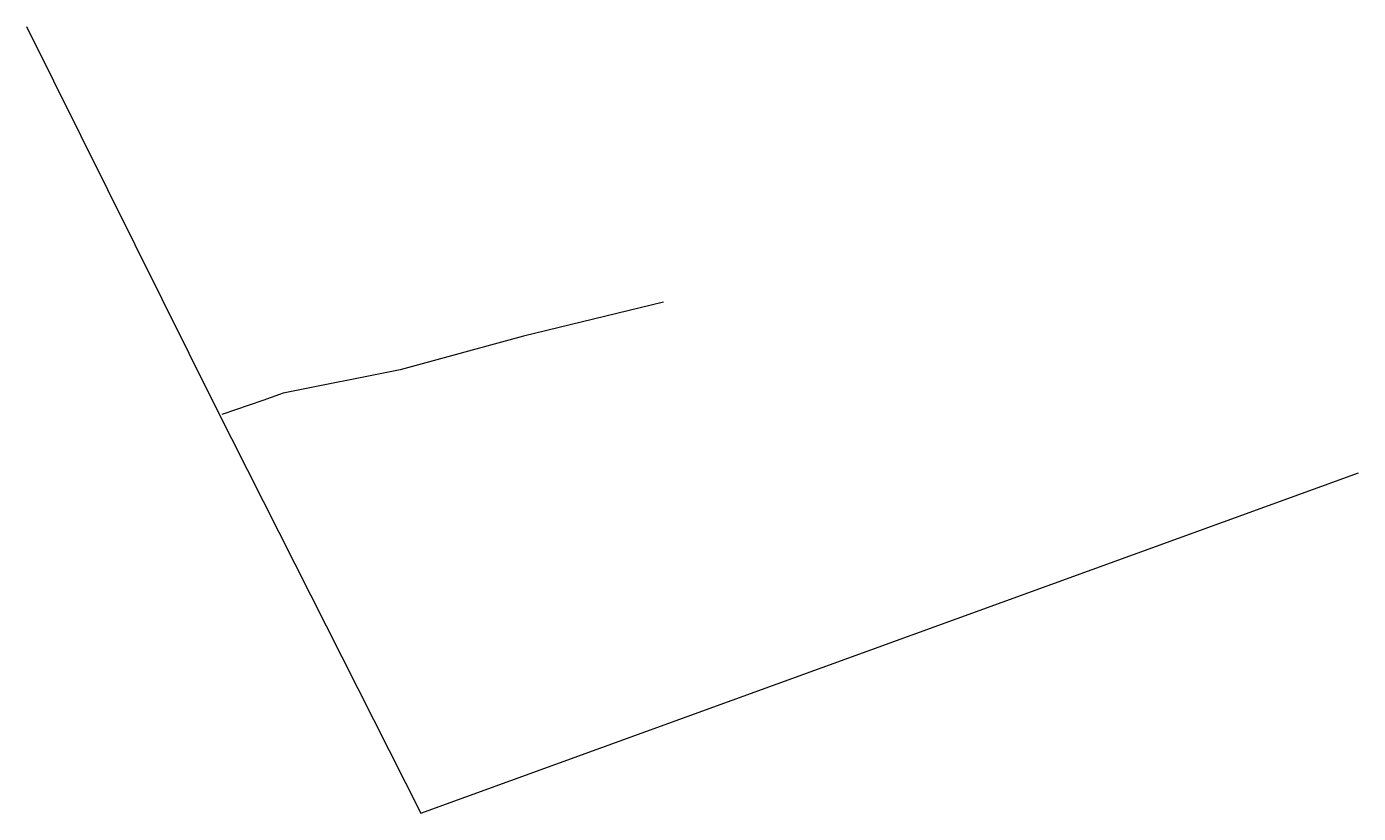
# Model space of a CAD drawing. Header units: inches. Extents: x 1412596 to 1412777, y 4931531 to 4931639.
import ezdxf

# ---------------------------------------------------------------- set-up
doc = ezdxf.new("R2010")
doc.units = ezdxf.units.IN
doc.header["$MEASUREMENT"] = 0

msp = doc.modelspace()

# ---------------------------------------------------------------- linework, layer by layer
at = {"color": 30, "true_color": 0xf26722}
msp.add_lwpolyline([(1412595.91, 4931638.53), (1412621.72, 4931586.61), (1412649.66, 4931531.29), (1412777.49, 4931577.69)], dxfattribs=at)
msp.add_polyline3d([(1412682.75, 4931600.96, 49.87), (1412663.64, 4931596.34, 53.91), (1412646.86, 4931591.75, 58.46), (1412630.89, 4931588.55, 64.61), (1412630.41, 4931588.4, 64.58), (1412628.13, 4931587.55, 64.92), (1412622.54, 4931585.67, 65.73)], dxfattribs=at)

doc.saveas('drawing.dxf')
